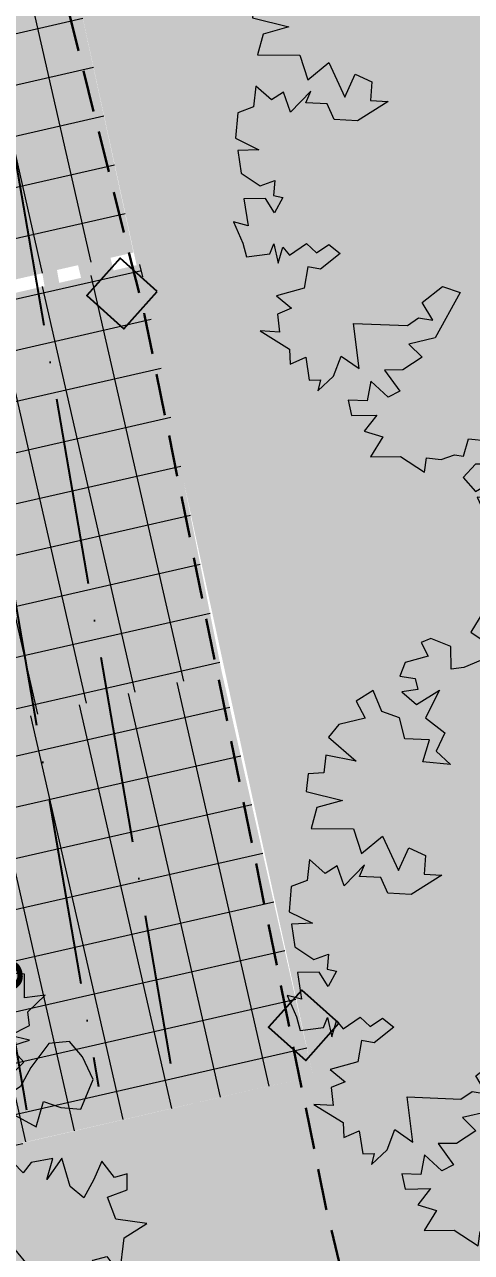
# Model space of a CAD drawing. Header units: metres. Extents: x -2858 to 512, y -1995 to 1252.
# Drawn here: x -408.64 to -405.96, y -76.17 to -68.79 of the extents above; entities that cross this region are included whole.
import ezdxf
from ezdxf import colors
from ezdxf.entities.mleader import LeaderData, LeaderLine
from ezdxf.enums import TextEntityAlignment as Align
from ezdxf.lldxf.tags import DXFTag
from ezdxf.math import Vec2, Vec3

# ---------------------------------------------------------------- set-up
doc = ezdxf.new("R2010")
doc.units = ezdxf.units.M
doc.linetypes.add('CACHE', pattern=[0.375, 0.25, -0.125])
doc.linetypes.add('Grille', pattern=[0.8, 0.4, -0.4])
for name, color, linetype in [('--ui- Rsx Humides- EP projeté', 150, 'EP proj'), ('1002 RES HTA TXT', 1, 'Continuous'), ('Calque commun', 7, 'Continuous')]:
    doc.layers.add(name, color=color, linetype=linetype)
doc.layers.add('03-HCH-15x40-10cm', color=7, linetype='Continuous', lineweight=0, true_color=0xb196e4)
doc.layers.add('11-TEL-PVC28X2', color=6, linetype='CACHE', lineweight=30)
doc.styles.add('Arial18', font='arial.ttf', dxfattribs={"height": 0.3092516362667084})
doc.styles.get("Standard").update_dxf_attribs({"font": 'arial.ttf'})
tags = doc.linetypes.add('DOT2', pattern=[0.125, 0, -0.125]).pattern_tags.tags
tags[6:7] = [DXFTag(74, 4), DXFTag(75, 0), DXFTag(340, '0'), DXFTag(46, 1.0), DXFTag(50, 0.0), DXFTag(44, 0.0), DXFTag(45, 0.0)]
tags[4:5] = [DXFTag(74, 4), DXFTag(75, 0), DXFTag(340, '0'), DXFTag(46, 1.0), DXFTag(50, 0.0), DXFTag(44, 0.0), DXFTag(45, 0.0)]
tags = doc.linetypes.add('EP proj', pattern='A,0.3,-0.1,0.1,-0.1,0.3,-0.2,["EP",Standard,S=0.1,R=0,X=-0.1,Y=-0.05],-0.25', length=1.35).pattern_tags.tags
tags[14] = DXFTag(74, 10)

# ---------------------------------------------------------------- blocks, each defined once
blk = doc.blocks.new('arb5')
at = {"layer": 'Calque commun', "color": 0, "linetype": 'ByBlock', "lineweight": -2}
for p, q in [((0.5470583438873291, 1.169452786445618), (0.5453373193740845, 1.095712065696716)), ((0.576512336730957, 1.156547427177429), (0.5470583438873291, 1.169452786445618)), ((0.5869772434234619, 1.12774932384491), (0.576512336730957, 1.156547427177429)), ((0.7301479578018188, 1.148270010948181), (0.7011908292770386, 1.118101000785828)), ((0.7426331043243408, 1.125648856163025), (0.7301479578018188, 1.148270010948181)), ((0.7655994892120361, 1.146013498306274), (0.7426331043243408, 1.125648856163025)), ((0.7891490459442139, 1.134000182151794), (0.7655994892120361, 1.146013498306274)), ((0.3387209177017212, 1.131723046302795), (0.3079385757446289, 1.084678411483765)), ((0.3543820381164551, 1.118928909301758), (0.3387209177017212, 1.131723046302795)), ((0.443193793296814, 1.135947108268738), (0.4036900997161865, 1.12444269657135)), ((0.4036900997161865, 1.12444269657135), (0.4290419816970825, 1.091583371162415)), ((0.4638398885726929, 1.112978577613831), (0.443193793296814, 1.135947108268738)), ((0.4746885299682617, 1.131751894950867), (0.4638398885726929, 1.112978577613831)), ((0.5040380954742432, 1.105898022651672), (0.4746885299682617, 1.131751894950867)), ((0.5258876085281372, 1.127397775650024), (0.5040380954742432, 1.105898022651672)), ((0.5453373193740845, 1.095712065696716), (0.5258876085281372, 1.127397775650024)), ((0.62447190284729, 1.13448441028595), (0.5869772434234619, 1.12774932384491)), ((0.6282446384429932, 1.113622546195984), (0.62447190284729, 1.13448441028595)), ((0.7841660976409912, 1.109549283981323), (0.7891490459442139, 1.134000182151794)), ((0.2983092069625854, 1.112343668937683), (0.2724461555480957, 1.081868171691895)), ((0.3079385757446289, 1.084678411483765), (0.2983092069625854, 1.112343668937683)), ((0.3581796884536743, 1.101163387298584), (0.3543820381164551, 1.118928909301758)), ((0.3929299116134644, 1.116647362709045), (0.3581796884536743, 1.101163387298584)), ((0.3907595872879028, 1.091892242431641), (0.3929299116134644, 1.116647362709045)), ((0.5875853300094604, 1.063560962677002), (0.6282446384429932, 1.113622546195984)), ((0.7011908292770386, 1.118101000785828), (0.6883717775344849, 1.099343538284302)), ((0.8098769187927246, 1.121165156364441), (0.7841660976409912, 1.109549283981323)), ((0.8045535087585449, 1.08939790725708), (0.822480320930481, 1.113181233406067)), ((0.822480320930481, 1.113181233406067), (0.8098769187927246, 1.121165156364441)), ((0.411044716835022, 1.059073925018311), (0.3907595872879028, 1.091892242431641)), ((0.4290419816970825, 1.091583371162415), (0.4162546396255493, 1.076766729354858)), ((0.6883717775344849, 1.099343538284302), (0.6762539148330688, 1.062845587730408)), ((0.8114794492721558, 1.07554817199707), (0.8045535087585449, 1.08939790725708)), ((0.2724461555480957, 1.081868171691895), (0.2593319416046143, 1.061424136161804)), ((0.4347624778747559, 1.067890763282776), (0.411044716835022, 1.059073925018311)), ((0.4162546396255493, 1.076766729354858), (0.4347624778747559, 1.067890763282776)), ((0.8099014759063721, 1.019541263580322), (0.8114794492721558, 1.07554817199707)), ((0.8832360506057739, 1.07215416431427), (0.8574298620223999, 1.048715829849243)), ((0.8899394273757935, 1.030718684196472), (0.8832360506057739, 1.07215416431427)), ((0.2593319416046143, 1.061424136161804), (0.3104513883590698, 1.047217845916748)), ((0.3104513883590698, 1.047217845916748), (0.2975528240203857, 1.018608212471008)), ((0.6111667156219482, 1.055488586425781), (0.5875853300094604, 1.063560962677002)), ((0.6385935544967651, 1.035561800003052), (0.6111667156219482, 1.055488586425781)), ((0.6762539148330688, 1.062845587730408), (0.6746283769607544, 1.000927329063416)), ((0.831789493560791, 1.045826196670532), (0.8099014759063721, 1.019541263580322)), ((0.8454234600067139, 1.026010751724243), (0.831789493560791, 1.045826196670532)), ((0.8574298620223999, 1.048715829849243), (0.8454234600067139, 1.026010751724243)), ((0.9334065914154053, 1.045006275177002), (0.8899394273757935, 1.030718684196472)), ((0.943880558013916, 1.01733410358429), (0.9334065914154053, 1.045006275177002)), ((0.2503900527954102, 1.034753203392029), (0.2036742568016052, 1.001630902290344)), ((0.2442085742950439, 1.001303791999817), (0.2503900527954102, 1.034753203392029)), ((0.6187076568603516, 1.013201832771301), (0.6385935544967651, 1.035561800003052)), ((0.9677163362503052, 1.040788292884827), (0.943880558013916, 1.01733410358429)), ((0.9674551486968994, 1.008417248725891), (0.9677163362503052, 1.040788292884827)), ((0.1632286310195923, 1.012935996055603), (0.190768837928772, 0.9721769094467163)), ((0.2036742568016052, 1.001630902290344), (0.1632286310195923, 1.012935996055603)), ((0.2975528240203857, 1.018608212471008), (0.3388360738754272, 1.006451845169067)), ((0.3388360738754272, 1.006451845169067), (0.3512418270111084, 0.9739786386489868)), ((0.6370314359664917, 0.9815253019332886), (0.6187076568603516, 1.013201832771301)), ((0.9961986541748047, 1.012126326560974), (0.9674551486968994, 1.008417248725891)), ((0.9979851245880127, 0.9893100261688232), (0.9961986541748047, 1.012126326560974)), ((0.2626912593841553, 0.9893313646316528), (0.2442085742950439, 1.001303791999817)), ((0.3052686452865601, 0.9979960918426514), (0.2626912593841553, 0.9893313646316528)), ((0.3176971673965454, 0.9683376550674438), (0.3052686452865601, 0.9979960918426514)), ((0.6746283769607544, 1.000927329063416), (0.6872973442077637, 0.9661998748779297)), ((0.9751300811767578, 0.9827382564544678), (0.9979851245880127, 0.9893100261688232)), ((0.190768837928772, 0.9721769094467163), (0.1744537353515625, 0.9388092756271362)), ((0.3165823221206665, 0.934847354888916), (0.3176971673965454, 0.9683376550674438)), ((0.3512418270111084, 0.9739786386489868), (0.3682174682617188, 0.9845387935638428)), ((0.3682174682617188, 0.9845387935638428), (0.3567942380905151, 0.9294557571411133)), ((0.6025627851486206, 0.9660390615463257), (0.6370314359664917, 0.9815253019332886)), ((0.9196882247924805, 0.9496864080429077), (0.9347660541534424, 0.9692701101303101)), ((0.9347660541534424, 0.9692701101303101), (0.9611214399337769, 0.9561082124710083)), ((0.9611214399337769, 0.9561082124710083), (0.9751300811767578, 0.9827382564544678)), ((0.1450179219245911, 0.9539666175842285), (0.1263034343719482, 0.9372272491455078)), ((0.1744537353515625, 0.9388092756271362), (0.1450179219245911, 0.9539666175842285)), ((0.6288795471191406, 0.9480918645858765), (0.6025627851486206, 0.9660390615463257)), ((0.6285206079483032, 0.9036167860031128), (0.6288795471191406, 0.9480918645858765)), ((0.6635661125183105, 0.9556940793991089), (0.6612845659255981, 0.9171462059020996)), ((0.6872973442077637, 0.9661998748779297), (0.6635661125183105, 0.9556940793991089)), ((0.9502907991409302, 0.9395867586135864), (0.9196882247924805, 0.9496864080429077)), ((0.1263034343719482, 0.9372272491455078), (0.143950879573822, 0.9263876676559448)), ((0.3410786390304565, 0.9354943037033081), (0.3165823221206665, 0.934847354888916)), ((0.3318437337875366, 0.8725113868713379), (0.3410786390304565, 0.9354943037033081)), ((0.3567942380905151, 0.9294557571411133), (0.3821325302124023, 0.8949075937271118)), ((0.8779597282409668, 0.9066711664199829), (0.920646071434021, 0.9288471937179565)), ((0.920646071434021, 0.9288471937179565), (0.9502907991409302, 0.9395867586135864)), ((1.035089135169983, 0.9476292133331299), (0.9979710578918457, 0.8829007148742676)), ((1.035583734512329, 0.904273271560669), (1.035089135169983, 0.9476292133331299)), ((0.143950879573822, 0.9263876676559448), (0.1386206150054932, 0.8937759399414062)), ((0.1682654023170471, 0.9045155048370361), (0.2001371383666992, 0.9121404886245728)), ((0.2001371383666992, 0.9121404886245728), (0.201884925365448, 0.8845387697219849)), ((0.6612845659255981, 0.9171462059020996), (0.6285206079483032, 0.9036167860031128)), ((1.048611760139465, 0.9140208959579468), (1.035583734512329, 0.904273271560669)), ((1.066170573234558, 0.8922032117843628), (1.048611760139465, 0.9140208959579468)), ((0.1386206150054932, 0.8937759399414062), (0.1682654023170471, 0.9045155048370361)), ((0.3821325302124023, 0.8949075937271118), (0.3951445817947388, 0.9026848077774048)), ((0.3951445817947388, 0.9026848077774048), (0.4066967964172363, 0.8690923452377319)), ((0.8688678741455078, 0.861422061920166), (0.8779597282409668, 0.9066711664199829)), ((0.9586262702941895, 0.8911004066467285), (0.9340187311172485, 0.8766607046127319)), ((0.977336049079895, 0.8723700046539307), (0.9586262702941895, 0.8911004066467285)), ((0.9815154075622559, 0.9018944501876831), (0.977336049079895, 0.8723700046539307)), ((0.9979710578918457, 0.8829007148742676), (0.9815154075622559, 0.9018944501876831)), ((1.083929300308228, 0.8951565027236938), (1.066170573234558, 0.8922032117843628)), ((1.080419540405273, 0.843950629234314), (1.083929300308228, 0.8951565027236938)), ((0.201884925365448, 0.8845387697219849), (0.1776314377784729, 0.8441976308822632)), ((0.3614476919174194, 0.8781841993331909), (0.3318437337875366, 0.8725113868713379)), ((0.4026196002960205, 0.8522348403930664), (0.3614476919174194, 0.8781841993331909)), ((0.9112818241119385, 0.8847262859344482), (0.8885402679443359, 0.8573222160339355)), ((0.918160080909729, 0.8649653196334839), (0.9112818241119385, 0.8847262859344482)), ((0.9340187311172485, 0.8766607046127319), (0.918160080909729, 0.8649653196334839)), ((0.4066967964172363, 0.8690923452377319), (0.4026196002960205, 0.8522348403930664)), ((0.8885402679443359, 0.8573222160339355), (0.8688678741455078, 0.861422061920166)), ((0.1776314377784729, 0.8441976308822632), (0.2182133793830872, 0.8497817516326904)), ((0.2182133793830872, 0.8497817516326904), (0.187685489654541, 0.834263801574707)), ((0.187685489654541, 0.834263801574707), (0.2151054739952087, 0.8134925365447998)), ((1.113868832588196, 0.8377691507339478), (1.080419540405273, 0.843950629234314)), ((1.101814746856689, 0.8091527223587036), (1.113868832588196, 0.8377691507339478)), ((0.1005399227142334, 0.8144170045852661), (0.05310690402984619, 0.7970647811889648)), ((0.1200442314147949, 0.7894871234893799), (0.1005399227142334, 0.8144170045852661)), ((0.2151054739952087, 0.8134925365447998), (0.2356699705123901, 0.8152971267700195)), ((0.2356699705123901, 0.8152971267700195), (0.2333407402038574, 0.7708380222320557)), ((1.060460925102234, 0.8125829696655273), (1.091229438781738, 0.823032021522522)), ((1.096965789794922, 0.8013097047805786), (1.060460925102234, 0.8125829696655273)), ((1.091229438781738, 0.823032021522522), (1.101814746856689, 0.8091527223587036)), ((0.05310690402984619, 0.7970647811889648), (0.03817427158355713, 0.7605894804000854)), ((1.004149675369263, 0.7764415740966797), (1.042600035667419, 0.7969628572463989)), ((1.042600035667419, 0.7969628572463989), (1.065200686454773, 0.772007942199707)), ((1.093630909919739, 0.7717784643173218), (1.096965789794922, 0.8013097047805786)), ((0.1316531896591187, 0.7629318237304688), (0.1200442314147949, 0.7894871234893799)), ((0.168396532535553, 0.781214714050293), (0.1316531896591187, 0.7629318237304688)), ((0.182581901550293, 0.7250806093215942), (0.168396532535553, 0.781214714050293)), ((1.024580121040344, 0.7616384029388428), (1.004149675369263, 0.7764415740966797)), ((0.03817427158355713, 0.7605894804000854), (0.03397905826568604, 0.7290947437286377)), ((0.2333407402038574, 0.7708380222320557), (0.2805442810058594, 0.7597599029541016)), ((0.2805442810058594, 0.7597599029541016), (0.3138506412506104, 0.735844612121582)), ((1.043239951133728, 0.7367153167724609), (1.024580121040344, 0.7616384029388428)), ((1.065200686454773, 0.772007942199707), (1.093630909919739, 0.7717784643173218)), ((0.1928585171699524, 0.7427325248718262), (0.182581901550293, 0.7250806093215942)), ((0.2382166385650635, 0.7471520900726318), (0.1928585171699524, 0.7427325248718262)), ((0.3138506412506104, 0.735844612121582), (0.2382166385650635, 0.7471520900726318)), ((1.068959832191467, 0.7494571208953857), (1.043239951133728, 0.7367153167724609)), ((1.076746106147766, 0.7375710010528564), (1.068959832191467, 0.7494571208953857)), ((1.096370697021484, 0.7275599241256714), (1.076746106147766, 0.7375710010528564)), ((0.03397905826568604, 0.7290947437286377), (0.05829358100891113, 0.707222580909729)), ((0.1056244373321533, 0.7119077444076538), (0.1383474469184875, 0.7203704118728638)), ((0.1383474469184875, 0.7203704118728638), (0.1804910898208618, 0.7101776599884033)), ((1.110011458396912, 0.7085889577865601), (1.096370697021484, 0.7275599241256714)), ((1.1286940574646, 0.721387505531311), (1.110011458396912, 0.7085889577865601)), ((1.136216878890991, 0.6768487691879272), (1.1286940574646, 0.721387505531311)), ((0.05829358100891113, 0.707222580909729), (0.1056244373321533, 0.7119077444076538)), ((0.1066390872001648, 0.6981056928634644), (0.1032792329788208, 0.6654781103134155)), ((0.1370306611061096, 0.6967345476150513), (0.1066390872001648, 0.6981056928634644)), ((0.1781958937644958, 0.669940710067749), (0.1370306611061096, 0.6967345476150513)), ((0.2082879543304443, 0.7012265920639038), (0.1781958937644958, 0.669940710067749)), ((0.1804910898208618, 0.7101776599884033), (0.2082879543304443, 0.7012265920639038)), ((0.07497614622116089, 0.6814708709716797), (0.09051692485809326, 0.6537579298019409)), ((0.1032792329788208, 0.6654781103134155), (0.07497614622116089, 0.6814708709716797)), ((0.05795973539352417, 0.6658438444137573), (0.04403281211853027, 0.6493473052978516)), ((0.09051692485809326, 0.6537579298019409), (0.05795973539352417, 0.6658438444137573)), ((1.16859233379364, 0.6422438621520996), (1.136216878890991, 0.6768487691879272)), ((0.005766391754150391, 0.651626706123352), (0.03121370077133179, 0.6305898427963257)), ((0.04403281211853027, 0.6493473052978516), (0.005766391754150391, 0.651626706123352)), ((0.585084080696106, 0.6489226818084717), (0.5839921236038208, 0.618247389793396)), ((0.6098618507385254, 0.6495672464370728), (0.6055326461791992, 0.6014646291732788)), ((1.13194215297699, 0.6355018615722656), (1.16859233379364, 0.6422438621520996)), ((0.03121370077133179, 0.6305898427963257), (0.003421187400817871, 0.6051970720291138)), ((1.145512461662292, 0.6078047752380371), (1.13194215297699, 0.6355018615722656)), ((0.003421187400817871, 0.6051970720291138), (0.01902550458908081, 0.5853657722473145)), ((0.5839921236038208, 0.618247389793396), (0.5601881742477417, 0.5987340211868286)), ((0.6055326461791992, 0.6014646291732788), (0.613214373588562, 0.5766301155090332)), ((1.052562355995178, 0.5663288831710815), (1.060768842697144, 0.606518030166626)), ((1.060768842697144, 0.606518030166626), (1.080418467521667, 0.5996034145355225)), ((1.113118648529053, 0.6052511930465698), (1.145512461662292, 0.6078047752380371)), ((1.140472769737244, 0.5763168334960938), (1.113118648529053, 0.6052511930465698)), ((0.01902550458908081, 0.5853657722473145), (0, 0.5649693012237549)), ((0.5601881742477417, 0.5987340211868286), (0.5235879421234131, 0.5981848239898682)), ((0.5343501567840576, 0.571354866027832), (0.5707415342330933, 0.5809139013290405)), ((0.5707415342330933, 0.5809139013290405), (0.5902162790298462, 0.552324652671814)), ((0.8822940587997437, 0.5716439485549927), (0.9612696170806885, 0.5907120704650879)), ((0.9612696170806885, 0.5907120704650879), (0.9965462684631348, 0.5667809247970581)), ((0.9965462684631348, 0.5667809247970581), (0.9976291656494141, 0.5963302850723267)), ((0.9976291656494141, 0.5963302850723267), (1.033023953437805, 0.5870364904403687)), ((1.033023953437805, 0.5870364904403687), (1.052562355995178, 0.5663288831710815)), ((1.080418467521667, 0.5996034145355225), (1.080116271972656, 0.5621654987335205)), ((0, 0.5649693012237549), (0.002896487712860107, 0.5401734113693237)), ((0.613214373588562, 0.5766301155090332), (0.6336517333984375, 0.562671422958374)), ((0.8939007520675659, 0.5448071956634521), (0.8822940587997437, 0.5716439485549927)), ((0.9433609247207642, 0.5691806077957153), (0.9340989589691162, 0.537726640701294)), ((0.9558757543563843, 0.5502187013626099), (0.9433609247207642, 0.5691806077957153)), ((1.080116271972656, 0.5621654987335205), (1.106991648674011, 0.5785574913024902)), ((1.106991648674011, 0.5785574913024902), (1.126514077186584, 0.5558794736862183)), ((1.126514077186584, 0.5558794736862183), (1.140472769737244, 0.5763168334960938)), ((0.002896487712860107, 0.5401734113693237), (0.03647303581237793, 0.5497552156448364)), ((0.03647303581237793, 0.5497552156448364), (0.03816407918930054, 0.515116274356842)), ((0.1524890065193176, 0.5192609429359436), (0.1645113825798035, 0.5439364910125732)), ((0.1645113825798035, 0.5439364910125732), (0.1852688193321228, 0.5347607731819153)), ((0.2205840945243835, 0.5156148672103882), (0.2484424114227295, 0.5491708517074585)), ((0.2484424114227295, 0.5491708517074585), (0.2718148231506348, 0.5152015089988708)), ((0.5902162790298462, 0.552324652671814), (0.6137658357620239, 0.5403114557266235)), ((0.9340989589691162, 0.537726640701294), (0.8939007520675659, 0.5448071956634521)), ((0.9766671657562256, 0.5452653169631958), (0.9558757543563843, 0.5502187013626099)), ((1.031320929527283, 0.4806409478187561), (0.9766671657562256, 0.5452653169631958)), ((0.03816407918930054, 0.515116274356842), (0.06201803684234619, 0.5408223867416382)), ((0.06201803684234619, 0.5408223867416382), (0.07561105489730835, 0.5159401297569275)), ((0.07561105489730835, 0.5159401297569275), (0.1033172607421875, 0.5306364297866821)), ((0.1033172607421875, 0.5306364297866821), (0.1208987832069397, 0.5116336345672607)), ((0.1852688193321228, 0.5347607731819153), (0.2108614444732666, 0.5317391753196716)), ((0.2108614444732666, 0.5317391753196716), (0.2205840945243835, 0.5156148672103882)), ((0.6137658357620239, 0.5403114557266235), (0.6412403583526611, 0.5262959003448486)), ((1.077930092811584, 0.5354400873184204), (1.031320929527283, 0.4806409478187561)), ((1.082717537879944, 0.5007761716842651), (1.077930092811584, 0.5354400873184204)), ((0.1208987832069397, 0.5116336345672607), (0.1524890065193176, 0.5192609429359436)), ((0.2718148231506348, 0.5152015089988708), (0.2192991375923157, 0.4959198236465454)), ((1.114348649978638, 0.5134702324867249), (1.082717537879944, 0.5007761716842651)), ((1.14782977104187, 0.5112295150756836), (1.114348649978638, 0.5134702324867249)), ((1.131993770599365, 0.5023491382598877), (1.14782977104187, 0.5112295150756836)), ((0.1049196720123291, 0.4850195050239563), (0.08498615026473999, 0.4567482471466064)), ((0.1302579641342163, 0.4504712820053101), (0.1049196720123291, 0.4850195050239563)), ((0.1542595624923706, 0.4944741129875183), (0.1206670999526978, 0.4829218983650208)), ((0.1599482297897339, 0.4668405652046204), (0.1542595624923706, 0.4944741129875183)), ((0.2192991375923157, 0.4959198236465454), (0.1896883845329285, 0.4894025921821594)), ((0.1896883845329285, 0.4894025921821594), (0.1993405818939209, 0.4645521640777588)), ((1.121807813644409, 0.4610499143600464), (1.144558548927307, 0.489579975605011)), ((1.144558548927307, 0.489579975605011), (1.131993770599365, 0.5023491382598877)), ((0.03467023372650146, 0.4658809304237366), (0.03246134519577026, 0.4363405704498291)), ((0.06744319200515747, 0.4805362820625305), (0.03467023372650146, 0.4658809304237366)), ((0.08498615026473999, 0.4567482471466064), (0.06744319200515747, 0.4805362820625305)), ((0.1206670999526978, 0.4829218983650208), (0.1302579641342163, 0.4504712820053101)), ((0.1993405818939209, 0.4645521640777588), (0.1599482297897339, 0.4668405652046204)), ((1.14621102809906, 0.4501557350158691), (1.121807813644409, 0.4610499143600464)), ((1.129466891288757, 0.4334005117416382), (1.14621102809906, 0.4501557350158691)), ((0.03246134519577026, 0.4363405704498291), (0.06197893619537354, 0.4313167929649353)), ((0.06197893619537354, 0.4313167929649353), (0.08058422803878784, 0.3996379971504211)), ((1.139734148979187, 0.3801130056381226), (1.129466891288757, 0.4334005117416382)), ((0.08058422803878784, 0.3996379971504211), (0.04116004705429077, 0.397985577583313)), ((0.04116004705429077, 0.397985577583313), (0.05750435590744019, 0.3651989698410034)), ((0.9644399881362915, 0.3905356526374817), (1.003800511360168, 0.3843064308166504)), ((0.9662264585494995, 0.3677192330360413), (0.9644399881362915, 0.3905356526374817)), ((1.079872727394104, 0.3924192786216736), (1.101467728614807, 0.3823923468589783)), ((1.081597805023193, 0.3620027303695679), (1.079872727394104, 0.3924192786216736)), ((1.101467728614807, 0.3823923468589783), (1.12022078037262, 0.4039169549942017)), ((1.12022078037262, 0.4039169549942017), (1.139734148979187, 0.3801130056381226)), ((0.05750435590744019, 0.3651989698410034), (0.08823424577713013, 0.3708626627922058)), ((0.08823424577713013, 0.3708626627922058), (0.08209359645843506, 0.3424800634384155)), ((0.9889882802963257, 0.3627499938011169), (0.9662264585494995, 0.3677192330360413)), ((1.003800511360168, 0.3843064308166504), (1.014642357826233, 0.3673285841941833)), ((1.014642357826233, 0.3673285841941833), (1.043224811553955, 0.3859588503837585)), ((1.043224811553955, 0.3859588503837585), (1.081597805023193, 0.3620027303695679)), ((0.08209359645843506, 0.3424800634384155), (0.1136906147003174, 0.3509518504142761)), ((0.1136906147003174, 0.3509518504142761), (0.1360279321670532, 0.3282510638237)), ((0.9888134002685547, 0.3410754203796387), (0.9889882802963257, 0.3627499938011169)), ((1.020283222198486, 0.3337838053703308), (0.9888134002685547, 0.3410754203796387)), ((1.018178820610046, 0.3171919584274292), (1.020283222198486, 0.3337838053703308)), ((0.1360279321670532, 0.3282510638237), (0.1121354103088379, 0.2977597117424011)), ((1.041919231414795, 0.3288236260414124), (1.018178820610046, 0.3171919584274292)), ((1.02397882938385, 0.3033513426780701), (1.041919231414795, 0.3288236260414124)), ((0.1121354103088379, 0.2977597117424011), (0.1248453259468079, 0.2680990099906921)), ((1.039789795875549, 0.309135377407074), (1.02397882938385, 0.3033513426780701)), ((1.068029284477234, 0.2852610349655151), (1.039789795875549, 0.309135377407074)), ((0.1248453259468079, 0.2680990099906921), (0.1435438990592957, 0.282867968082428)), ((0.1435438990592957, 0.282867968082428), (0.1702920794487, 0.2834966778755188)), ((0.1702920794487, 0.2834966778755188), (0.193962037563324, 0.2864022254943848)), ((0.193962037563324, 0.2864022254943848), (0.1849338412284851, 0.2490347623825073)), ((0.2845760583877563, 0.282574474811554), (0.3376432657241821, 0.265537440776825)), ((0.3150447607040405, 0.255867063999176), (0.2845760583877563, 0.282574474811554)), ((0.7369747161865234, 0.2848357558250427), (0.7920281887054443, 0.2697531580924988)), ((0.7545335292816162, 0.2630180716514587), (0.7369747161865234, 0.2848357558250427)), ((0.9606075286865234, 0.2644518613815308), (0.9871219396591187, 0.2709940075874329)), ((0.9871219396591187, 0.2709940075874329), (0.9801595211029053, 0.2454331517219543)), ((1.056054592132568, 0.2664967179298401), (1.068029284477234, 0.2852610349655151)), ((0.291846752166748, 0.2067906856536865), (0.2953246831893921, 0.2540556192398071)), ((0.2953246831893921, 0.2540556192398071), (0.3150447607040405, 0.255867063999176)), ((0.3376432657241821, 0.265537440776825), (0.3524190187454224, 0.2476833462715149)), ((0.7315831184387207, 0.2446238398551941), (0.7545335292816162, 0.2630180716514587)), ((0.7920281887054443, 0.2697531580924988), (0.8154414892196655, 0.2408506274223328)), ((0.9683847427368164, 0.2514398097991943), (0.9606075286865234, 0.2644518613815308)), ((1.003606915473938, 0.2207529544830322), (1.030336976051331, 0.2540364861488342)), ((1.030336976051331, 0.2540364861488342), (1.041146993637085, 0.2331178188323975)), ((1.041146993637085, 0.2331178188323975), (1.056054592132568, 0.2664967179298401)), ((0.1849338412284851, 0.2490347623825073), (0.1659060716629028, 0.2283568382263184)), ((0.3524190187454224, 0.2476833462715149), (0.3800275325775146, 0.2502756118774414)), ((0.3800275325775146, 0.2502756118774414), (0.3877274990081787, 0.2276930212974548)), ((0.740368127822876, 0.21696537733078), (0.7315831184387207, 0.2446238398551941)), ((0.8154414892196655, 0.2408506274223328), (0.8045473098754883, 0.2164475321769714)), ((0.9494069814682007, 0.2369546294212341), (0.9683847427368164, 0.2514398097991943)), ((0.970992922782898, 0.2258017063140869), (0.9494069814682007, 0.2369546294212341)), ((0.9801595211029053, 0.2454331517219543), (1.003606915473938, 0.2207529544830322)), ((0.1659060716629028, 0.2283568382263184), (0.1343725919723511, 0.227766752243042)), ((0.1343725919723511, 0.227766752243042), (0.1791992783546448, 0.1663182377815247)), ((0.3877274990081787, 0.2276930212974548), (0.3659484386444092, 0.2149194478988647)), ((0.3659484386444092, 0.2149194478988647), (0.3854936361312866, 0.1950563192367554)), ((0.777908205986023, 0.2293302416801453), (0.740368127822876, 0.21696537733078)), ((0.7546625137329102, 0.1743426322937012), (0.777908205986023, 0.2293302416801453)), ((0.8045473098754883, 0.2164475321769714), (0.8260152339935303, 0.1906572580337524)), ((0.9766179323196411, 0.1902865171432495), (0.970992922782898, 0.2258017063140869)), ((0.2060042023658752, 0.1739841103553772), (0.2365707159042358, 0.1942874193191528)), ((0.2365707159042358, 0.1942874193191528), (0.2634323835372925, 0.2089905142784119)), ((0.2634323835372925, 0.2089905142784119), (0.291846752166748, 0.2067906856536865)), ((0.3854936361312866, 0.1950563192367554), (0.3655668497085571, 0.1676294803619385)), ((0.5987613201141357, 0.1460424065589905), (0.5990087985992432, 0.1767246127128601)), ((0.5990087985992432, 0.1767246127128601), (0.625470757484436, 0.1418858170509338)), ((0.7971194982528687, 0.1680883765220642), (0.7546625137329102, 0.1743426322937012)), ((0.8260152339935303, 0.1906572580337524), (0.8070987462997437, 0.1837722063064575)), ((0.8070987462997437, 0.1837722063064575), (0.8535374402999878, 0.1825529932975769)), ((0.8535374402999878, 0.1825529932975769), (0.8375356197357178, 0.1531239748001099)), ((0.9304153919219971, 0.1858737468719482), (0.9538695812225342, 0.1620379686355591)), ((0.9419198036193848, 0.1463700532913208), (0.9304153919219971, 0.1858737468719482)), ((0.9538695812225342, 0.1620379686355591), (0.9766179323196411, 0.1902865171432495)), ((0.1791992783546448, 0.1663182377815247), (0.2060042023658752, 0.1739841103553772)), ((0.3655668497085571, 0.1676294803619385), (0.3731555938720703, 0.1312539577484131)), ((0.7771291732788086, 0.1327799558639526), (0.7971194982528687, 0.1680883765220642)), ((0.5682810544967651, 0.1364356875419617), (0.5987613201141357, 0.1460424065589905)), ((0.5719130039215088, 0.0981215238571167), (0.5682810544967651, 0.1364356875419617)), ((0.625470757484436, 0.1418858170509338), (0.5926910638809204, 0.1263859868049622)), ((0.8375356197357178, 0.1531239748001099), (0.859162449836731, 0.1470378041267395)), ((0.859162449836731, 0.1470378041267395), (0.8597434759140015, 0.1143784523010254)), ((0.9101933240890503, 0.1218535304069519), (0.9419198036193848, 0.1463700532913208)), ((0.3731555938720703, 0.1312539577484131), (0.3404711484909058, 0.1275766491889954)), ((0.3404711484909058, 0.1275766491889954), (0.3441166877746582, 0.09095144271850586)), ((0.5926910638809204, 0.1263859868049622), (0.6180679798126221, 0.09662306308746338)), ((0.8220511674880981, 0.08315390348434448), (0.7771291732788086, 0.1327799558639526)), ((0.8597434759140015, 0.1143784523010254), (0.8866437673568726, 0.1338667869567871)), ((0.8866437673568726, 0.1338667869567871), (0.9101933240890503, 0.1218535304069519)), ((0.4200707674026489, 0.08442693948745728), (0.4466668367385864, 0.1011026501655579)), ((0.4466668367385864, 0.1011026501655579), (0.472186803817749, 0.08907347917556763)), ((0.5245118141174316, 0.08471018075942993), (0.5719130039215088, 0.0981215238571167)), ((0.3441166877746582, 0.09095144271850586), (0.3274226188659668, 0.08038890361785889)), ((0.3274226188659668, 0.08038890361785889), (0.3597301244735718, 0.0722460150718689)), ((0.4238139390945435, 0.05990570783615112), (0.4200707674026489, 0.08442693948745728)), ((0.472186803817749, 0.08907347917556763), (0.4878456592559814, 0.07599788904190063)), ((0.5658018589019775, 0.07339829206466675), (0.5245118141174316, 0.08471018075942993)), ((0.6180679798126221, 0.09662306308746338), (0.5992603302001953, 0.06834274530410767)), ((0.7559492588043213, 0.0895988941192627), (0.7915233373641968, 0.06763589382171631)), ((0.784247636795044, 0.03813642263412476), (0.7559492588043213, 0.0895988941192627)), ((0.7915233373641968, 0.06763589382171631), (0.8220511674880981, 0.08315390348434448)), ((0.3597301244735718, 0.0722460150718689), (0.3487541675567627, 0.03770935535430908)), ((0.3882828950881958, 0.05231022834777832), (0.4238139390945435, 0.05990570783615112)), ((0.4878456592559814, 0.07599788904190063), (0.462032675743103, 0.05171513557434082)), ((0.5368516445159912, 0.04407376050949097), (0.5468240976333618, 0.05891311168670654)), ((0.5468240976333618, 0.05891311168670654), (0.5664010047912598, 0.04299080371856689)), ((0.5664010047912598, 0.04299080371856689), (0.5658018589019775, 0.07339829206466675)), ((0.5992603302001953, 0.06834274530410767), (0.6108602285385132, 0.0406615138053894)), ((0.6957788467407227, 0.06362283229827881), (0.7210603952407837, 0.02203744649887085)), ((0.6972881555557251, 0.006464898586273193), (0.6957788467407227, 0.06362283229827881)), ((0.3487541675567627, 0.03770935535430908), (0.3882828950881958, 0.05231022834777832)), ((0.462032675743103, 0.05171513557434082), (0.4736007452011108, 0.02009308338165283)), ((0.5504856109619141, 0.0242583155632019), (0.5368516445159912, 0.04407376050949097)), ((0.6108602285385132, 0.0406615138053894), (0.5956778526306152, 0.008129328489303589)), ((0.4736007452011108, 0.02009308338165283), (0.4884628057479858, 0.01293551921844482)), ((0.4884628057479858, 0.01293551921844482), (0.4973729848861694, 0.03566563129425049)), ((0.4973729848861694, 0.03566563129425049), (0.528740644454956, 0.01570707559585571)), ((0.528740644454956, 0.01570707559585571), (0.5504856109619141, 0.0242583155632019)), ((0.6262965202331543, 8.940696716308594e-08), (0.6363801956176758, 0.02863234281539917)), ((0.6363801956176758, 0.02863234281539917), (0.6716568470001221, 0.004701197147369385)), ((0.7210603952407837, 0.02203744649887085), (0.74371337890625, 0.03846350312232971)), ((0.74371337890625, 0.03846350312232971), (0.7615945339202881, 0.02171036601066589)), ((0.7615945339202881, 0.02171036601066589), (0.784247636795044, 0.03813642263412476)), ((0.5956778526306152, 0.008129328489303589), (0.6262965202331543, 8.940696716308594e-08)), ((0.6716568470001221, 0.004701197147369385), (0.6972881555557251, 0.006464898586273193))]:
    blk.add_line(p, q, dxfattribs=at)
blk = doc.blocks.new('hatch55')
at = {"layer": 'Calque commun', "color": 64, "linetype": 'Continuous', "lineweight": 9}
for p, q in [((-27.83102798461914, 69.47738647460938), (-29.24286460876465, 67.48468780517578)), ((-27.58623123168945, 69.30397033691406), (-28.99806785583496, 67.31126403808594)), ((-27.34143447875977, 69.13054656982422), (-28.75327110290527, 67.1378402709961)), ((-27.09663772583008, 68.9571304321289), (-28.50847434997559, 66.96442413330078)), ((-26.85184288024902, 68.78370666503906), (-28.2636775970459, 66.79100036621094)), ((-26.60704612731934, 68.61028289794922), (-28.01888084411621, 66.61758422851562)), ((-26.36224937438965, 68.4368667602539), (-27.77408409118652, 66.44416046142578)), ((-26.11745262145996, 68.26344299316406), (-27.52928733825684, 66.27074432373047)), ((-25.87265586853027, 68.09002685546875), (-27.28449058532715, 66.09732055664062)), ((-25.62785911560059, 67.9166030883789), (-27.03969383239746, 65.92390441894531)), ((-25.3830623626709, 67.7431869506836), (-26.79489707946777, 65.75048065185547)), ((-25.13826560974121, 67.56976318359375), (-26.55010223388672, 65.57705688476562)), ((-24.89346885681152, 67.39634704589844), (-26.30530548095703, 65.40364074707031)), ((-24.64867210388184, 67.2229232788086), (-26.06050872802734, 65.23021697998047)), ((-24.40387535095215, 67.04949951171875), (-25.81571197509766, 65.05680084228516)), ((-24.15907859802246, 66.87608337402344), (-25.57091522216797, 64.88337707519531))]:
    blk.add_line(p, q, dxfattribs=at)
blk = doc.blocks.new('hatch56')
at = {"layer": 'Calque commun', "color": 64, "linetype": 'Continuous', "lineweight": 9}
for p, q in [((-28.18356132507324, 69.43519592285156), (-24.10376358032227, 66.54464721679688)), ((-28.35966682434082, 69.19229888916016), (-24.27986717224121, 66.30175018310547)), ((-28.53577041625977, 68.94940185546875), (-24.45597267150879, 66.05885314941406)), ((-28.71187591552734, 68.70651245117188), (-24.63207626342773, 65.81596374511719)), ((-28.88798141479492, 68.46361541748047), (-24.80818176269531, 65.57306671142578)), ((-29.06408500671387, 68.22071838378906), (-24.98428535461426, 65.33016967773438)), ((-29.24018859863281, 67.97782135009766), (-25.16039085388184, 65.08727264404297)), ((-29.41629409790039, 67.73493194580078), (-25.33649444580078, 64.8443832397461))]:
    blk.add_line(p, q, dxfattribs=at)
blk = doc.blocks.new('hatch57')
at = {"layer": 'Calque commun', "color": 64, "linetype": 'Continuous', "lineweight": 9}
for p, q in [((-26.32638740539551, 71.57096862792969), (-27.77151107788086, 69.5312728881836)), ((-26.08159065246582, 71.39754486083984), (-27.52671432495117, 69.35784912109375)), ((-25.83679389953613, 71.22412872314453), (-27.28191757202148, 69.18443298339844)), ((-25.59199714660645, 71.05070495605469), (-27.0371208190918, 69.0110092163086)), ((-25.34720039367676, 70.87728118896484), (-26.79232406616211, 68.83759307861328)), ((-25.10240364074707, 70.70386505126953), (-26.54752731323242, 68.66416931152344)), ((-24.85760688781738, 70.53044128417969), (-26.30273056030273, 68.49075317382812)), ((-24.6128101348877, 70.35702514648438), (-26.05793380737305, 68.31732940673828)), ((-24.36801338195801, 70.18360137939453), (-25.81313705444336, 68.14390563964844)), ((-24.12321853637695, 70.01018524169922), (-25.56834030151367, 67.97048950195312)), ((-23.87842178344727, 69.83676147460938), (-25.32354354858398, 67.79706573486328)), ((-27.97216987609863, 69.7669906616211), (-28.01630783081055, 69.7046890258789)), ((-23.63362503051758, 69.66334533691406), (-25.0787467956543, 67.62364959716797)), ((-23.38882827758789, 69.48992156982422), (-24.83395004272461, 67.45022583007812)), ((-23.1440315246582, 69.31649780273438), (-24.58915328979492, 67.27680969238281)), ((-22.89923477172852, 69.14308166503906), (-24.34435844421387, 67.10338592529297)), ((-22.65443801879883, 68.96965789794922), (-24.09956169128418, 66.92996978759766))]:
    blk.add_line(p, q, dxfattribs=at)
blk = doc.blocks.new('hatch58')
at = {"layer": 'Calque commun', "color": 64, "linetype": 'Continuous', "lineweight": 9}
for p, q in [((-26.5546760559082, 71.65779113769531), (-22.47487449645996, 68.76725006103516)), ((-26.73469161987305, 71.41766357421875), (-22.6548900604248, 68.52713012695312)), ((-26.91470718383789, 71.17754364013672), (-22.83490562438965, 68.28700256347656)), ((-27.09472274780273, 70.93741607666016), (-23.01492118835449, 68.04688262939453)), ((-27.27473831176758, 70.69729614257812), (-23.19493675231934, 67.80675506591797)), ((-27.45475387573242, 70.45716857910156), (-23.37495231628418, 67.56663513183594)), ((-27.63476943969727, 70.21704864501953), (-23.55496788024902, 67.32650756835938)), ((-27.81478500366211, 69.97692108154297), (-23.7349853515625, 67.08638763427734)), ((-27.99480056762695, 69.73680114746094), (-23.91500091552734, 66.84626007080078))]:
    blk.add_line(p, q, dxfattribs=at)
blk = doc.blocks.new('hatch59')
at = {"layer": 'Calque commun', "color": 64, "linetype": 'Continuous', "lineweight": 9}
for p, q in [((-24.85449409484863, 73.57677459716797), (-26.29258346557617, 71.5470199584961)), ((-24.60940361022949, 73.40377044677734), (-26.04778671264648, 71.37359619140625)), ((-24.36431312561035, 73.23076629638672), (-25.8029899597168, 71.20018005371094)), ((-24.11922264099121, 73.0577621459961), (-25.55819320678711, 71.0267562866211)), ((-23.87413215637207, 72.88475799560547), (-25.31339645385742, 70.85334014892578)), ((-23.62904167175293, 72.71174621582031), (-25.06860160827637, 70.67991638183594)), ((-23.38395118713379, 72.53874206542969), (-24.82380485534668, 70.50650024414062)), ((-23.13886070251465, 72.36573791503906), (-24.57900810241699, 70.33307647705078)), ((-22.89377021789551, 72.19273376464844), (-24.3342113494873, 70.15965270996094)), ((-22.64867973327637, 72.01972961425781), (-24.08941459655762, 69.98623657226562)), ((-22.40358924865723, 71.84672546386719), (-23.84461784362793, 69.81281280517578)), ((-22.15849876403809, 71.67371368408203), (-23.59982109069824, 69.63939666748047)), ((-21.91340827941895, 71.5007095336914), (-23.35502433776855, 69.46597290039062)), ((-21.6683177947998, 71.32770538330078), (-23.11022758483887, 69.29255676269531)), ((-21.42322731018066, 71.15470123291016), (-22.86543083190918, 69.11913299560547)), ((-21.17813682556152, 70.98169708251953), (-22.62063407897949, 68.94571685791016))]:
    blk.add_line(p, q, dxfattribs=at)
blk = doc.blocks.new('hatch60')
at = {"layer": 'Calque commun', "color": 64, "linetype": 'Continuous', "lineweight": 9}
for p, q in [((-25.17523574829102, 73.59346008300781), (-21.08793258666992, 70.69759368896484)), ((-25.34918594360352, 73.34903717041016), (-21.26285552978516, 70.45386505126953)), ((-25.52313613891602, 73.1046142578125), (-21.43777847290039, 70.21012878417969)), ((-25.69708633422852, 72.86019897460938), (-21.61269950866699, 69.96640014648438)), ((-25.87103652954102, 72.61577606201172), (-21.78762245178223, 69.72266387939453)), ((-26.04498672485352, 72.37135314941406), (-21.96254348754883, 69.47893524169922)), ((-26.21893692016602, 72.1269302368164), (-22.13746643066406, 69.23519897460938)), ((-26.39288711547852, 71.88250732421875), (-22.31238746643066, 68.99147033691406))]:
    blk.add_line(p, q, dxfattribs=at)
blk = doc.blocks.new('new271')
at = {"layer": 'Calque commun', "color": 1, "linetype": 'Continuous', "lineweight": 9}
blk.add_arc((0, 0), 0.5, 0, 359.9994089612657, dxfattribs=at)
blk = doc.blocks.new('new272')
at = {"layer": 'Calque commun', "color": 1, "linetype": 'Continuous', "lineweight": 9}
blk.add_arc((0, 0), 0.5, 0, 359.9994089612657, dxfattribs=at)
blk = doc.blocks.new('DimLine6574')
at = {"layer": 'Calque commun', "color": 1, "linetype": 'Continuous', "lineweight": 9}
for p, q in [((-24.90977096557617, 70.56739807128906), (-24.79252243041992, 70.72942352294922)), ((-24.78816413879395, 70.47958374023438), (-25.07191276550293, 70.68448638916016)), ((-26.37529563903809, 68.54215240478516), (-24.90977096557617, 70.56739807128906)), ((-26.22529602050781, 68.54215240478516), (-26.57529640197754, 68.54215240478516)), ((-26.37529563903809, 68.54215240478516), (-26.49254417419434, 68.380126953125))]:
    blk.add_line(p, q, dxfattribs=at)
at = {"layer": 'Calque commun', "color": 1, "linetype": 'Continuous', "lineweight": 9, "xscale": 0.1000000030399208, "yscale": 0.1000000030399208, "zscale": 0.1000000030399208, "rotation": 54.10944204370832}
for name, p in [('new272', (-24.90977096557617, 70.56739807128906)), ('new271', (-26.37529563903809, 68.54215240478516))]:
    blk.add_blockref(name, p, dxfattribs=at)
at = {"layer": 'Calque commun', "color": 1, "linetype": 'Continuous', "lineweight": 9, "style": 'Arial18'}
blk.add_text('250', height=0.3092516321601594, rotation=54.10944550208185, dxfattribs=at).set_placement((-25.65063285827637, 69.56063842773438), align=Align.BOTTOM_CENTER)
blk = doc.blocks.new('new273')
at = {"layer": 'Calque commun', "color": 1, "linetype": 'Continuous', "lineweight": 9}
blk.add_arc((0, 0), 0.5, 0, 359.9994089612657, dxfattribs=at)
blk = doc.blocks.new('new274')
at = {"layer": 'Calque commun', "color": 1, "linetype": 'Continuous', "lineweight": 9}
blk.add_arc((0, 0), 0.5, 0, 359.9994089612657, dxfattribs=at)
blk = doc.blocks.new('DimLine6582')
at = {"layer": 'Calque commun', "color": 1, "linetype": 'Continuous', "lineweight": 9}
for p, q in [((-23.32683181762695, 72.49903106689453), (-23.61038589477539, 72.70420837402344)), ((-23.44835472106934, 72.58696746826172), (-23.33110618591309, 72.74899291992188)), ((-24.90977096557617, 70.56739807128906), (-23.44835472106934, 72.58696746826172)), ((-24.78816413879395, 70.47958374023438), (-25.07191276550293, 70.68448638916016)), ((-24.90977096557617, 70.56739807128906), (-25.02701950073242, 70.4053726196289))]:
    blk.add_line(p, q, dxfattribs=at)
at = {"layer": 'Calque commun', "color": 1, "linetype": 'Continuous', "lineweight": 9, "xscale": 0.1000000036766495, "yscale": 0.1000000036766495, "zscale": 0.1000000036766495, "rotation": 54.1094633849308}
for name, p in [('new274', (-23.44835472106934, 72.58696746826172)), ('new273', (-24.90977096557617, 70.56739807128906))]:
    blk.add_blockref(name, p, dxfattribs=at)
at = {"layer": 'Calque commun', "color": 1, "linetype": 'Continuous', "lineweight": 9, "style": 'Arial18'}
blk.add_text('250', height=0.3092516337354367, rotation=54.10946257506057, dxfattribs=at).set_placement((-24.18716239929199, 71.58303833007812), align=Align.BOTTOM_CENTER)
blk = doc.blocks.new('hatch67')
at = {"layer": 'Calque commun', "color": 64, "linetype": 'Continuous', "lineweight": 9}
for p, q in [((-30.24910354614258, 65.20278930664062), (-28.80821228027344, 67.23650360107422)), ((-30.0037899017334, 65.03009796142578), (-28.56341552734375, 67.0630874633789)), ((-29.75847434997559, 64.85740661621094), (-28.31861877441406, 66.88966369628906)), ((-29.51315879821777, 64.68472290039062), (-28.07382202148438, 66.71624755859375)), ((-29.26784515380859, 64.51203155517578), (-27.82902526855469, 66.5428237915039)), ((-29.02252960205078, 64.33934020996094), (-27.584228515625, 66.3694076538086)), ((-28.77721405029297, 64.16665649414062), (-27.33943176269531, 66.19598388671875)), ((-28.53190040588379, 63.99396514892578), (-27.09463500976562, 66.0225601196289)), ((-28.28658485412598, 63.8212776184082), (-26.84983825683594, 65.8491439819336)), ((-28.04126930236816, 63.64858627319336), (-26.60504150390625, 65.67572021484375)), ((-27.79595565795898, 63.47589874267578), (-26.36024475097656, 65.50230407714844)), ((-27.55064010620117, 63.3032112121582), (-26.11544799804688, 65.3288803100586)), ((-27.30532455444336, 63.13052368164062), (-25.87065315246582, 65.15546417236328)), ((-27.06001091003418, 62.95783233642578), (-25.62585639953613, 64.98204040527344)), ((-26.81469535827637, 62.7851448059082), (-25.38105964660645, 64.80862426757812)), ((-26.56937980651855, 62.61245727539062), (-25.13626289367676, 64.63520050048828))]:
    blk.add_line(p, q, dxfattribs=at)
blk = doc.blocks.new('hatch68')
at = {"layer": 'Calque commun', "color": 64, "linetype": 'Continuous', "lineweight": 9}
for p, q in [((-25.03074264526367, 64.34807586669922), (-29.1087646484375, 67.23735809326172)), ((-25.20713043212891, 64.10538482666016), (-29.28207015991211, 66.99248504638672)), ((-25.38352012634277, 63.86268997192383), (-29.45537567138672, 66.74760437011719)), ((-25.55990982055664, 63.61999893188477), (-29.62868118286133, 66.50272369384766)), ((-25.73629951477051, 63.37730407714844), (-29.80198669433594, 66.25785064697266)), ((-25.91268920898438, 63.13461303710938), (-29.97529220581055, 66.01296997070312)), ((-26.08907699584961, 62.89191818237305), (-30.14859771728516, 65.7680892944336)), ((-26.26546669006348, 62.64922332763672), (-30.32190322875977, 65.5232162475586))]:
    blk.add_line(p, q, dxfattribs=at)

msp = doc.modelspace()

# ---------------------------------------------------------------- hatches: boundary and pattern name
at = {"layer": '--ui- Rsx Humides- EP projeté', "linetype": 'Grille'}
h = msp.add_hatch(dxfattribs=at)
h.set_pattern_fill('ANSI36', color=5, scale=3.6, angle=-125.2777609185295, style=0)
h.set_pattern_definition([(279.7222390814705, (-1933.275265292111, 2198.854871562281), (0.5765237692289602, -0.7001975389231476), [1.124999999999999, -0.2249999999999999, 0, -0.2249999999999999])])
h.paths.add_polyline_path([(-427.8325428299256, -57.22852030564209), (-413.0008965144308, -52.73269022972002), (-408.8059035269789, -67.60582646851819), (-408.8157845012053, -68.40886572676507), (-407.8032900663436, -74.29035803885293), (-407.8869936076783, -73.90459370908005), (-407.3976274565078, -74.91888121893638), (-417.5450140256765, -78.19144828869449), (-418.0903771243188, -75.8843701196271), (-422.5824912894155, -76.95506621959399)])
at = {"layer": 'Calque commun', "linetype": 'Continuous', "lineweight": 9}
h = msp.add_hatch(color=71, dxfattribs=at)
h.paths.add_polyline_path([(-423.2094735015299, -80.44952058930173), (-430.5856462012789, -56.2182892654431), (-407.4725617473589, -49.33254700428549), (-404.5237349237248, -66.81037685464219), (-404.5235381952825, -66.81046594340873), (-403.0743342049501, -75.15385127795074), (-403.101384914416, -75.15567647283052), (-403.2851196119635, -75.2038320336678), (-410.457131043543, -76.83756216239692), (-410.3940629073005, -77.06707685956175), (-410.9658415573715, -77.04678300297388), (-411.4987573361987, -76.79089135781359), (-411.9913788608841, -76.32526546143845), (-412.0212709756267, -76.29279389849387), (-406.9114541172971, -75.11424338892704), (-408.5027783674101, -67.7980628876839), (-409.0323501897875, -67.89777951680824), (-410.1822136157087, -63.02737571058969), (-415.0170975876031, -64.21458537817065), (-415.1687853133637, -63.34243954251139), (-410.3746579036996, -62.24910026407329), (-410.2872904624608, -62.3490252271915), (-411.5270846505624, -57.35647630009618), (-409.9072890435638, -57.07222926323951), (-410.9255398790287, -52.09587855628601), (-422.8343788484975, -55.07881305066084), (-422.6893859709795, -55.80305899938492), (-427.5264118821957, -56.900557707925), (-427.5289988153997, -56.93043478394989), (-426.3737007119935, -61.80366132907091), (-421.5335221968677, -60.63686222120705), (-421.2139845556729, -61.85801724305324), (-426.0654636613384, -63.0275275035184), (-424.9272611993434, -67.8309080159041), (-420.0664967215271, -66.65915317054805), (-418.9612246027017, -71.28282472763817), (-417.5661740632571, -77.15463400063805), (-421.6120350133016, -78.06117882104911), (-420.686449212928, -82.06529983660877), (-420.6974910386131, -82.06199731568816), (-420.6883896982836, -82.1008886670615), (-422.6385593806353, -82.91704106787873), (-423.8662948362109, -83.46547142674626), (-425.2039447220749, -84.18505153800282), (-427.2525182802502, -85.72323495077856), (-440.15243971346, -95.68496155351545), (-442.1841730573208, -98.08617738622635), (-443.3087945885201, -101.2510543478963), (-443.3087958607786, -101.2510557689301), (-443.1990549349036, -105.2182377078138), (-445.7961488961913, -104.207122145915), (-449.3614525572674, -101.1975411756539), (-449.4307301828145, -101.107944379136), (-428.1146258112397, -84.31404625136511), (-428.1057925550888, -84.32848550581642), (-428.1057919189596, -84.32848479529949), (-423.9197270834188, -81.00909711132078)])
h.paths.add_polyline_path([(-424.6612429660311, -69.00338138417169), (-424.0106589521696, -71.86115045418012), (-422.7202494552243, -77.05809713401487), (-417.8274185470951, -75.95805340209691), (-419.1295078297429, -70.76372670861701), (-419.7864114420511, -67.89163887670287)], flags=16)
h.paths.add_polyline_path([(-406.1044116750068, -57.44164073551158), (-409.7605409535974, -58.10686556452131), (-408.5672199025129, -64.03069342060303), (-405.1392098139206, -63.39807169969143)], flags=16)
h.paths.add_polyline_path([(-418.8786916465651, -81.50520599522295), (-419.3412321951547, -79.16437157996336), (-417.1916338971563, -78.68315699021824), (-417.1883063885272, -78.69666578749471), (-417.2099549582939, -78.73569224039682), (-416.6660021812838, -80.92784448731007)])
h.paths.add_polyline_path([(-417.1690785554415, -78.66201307498534), (-417.1686910755931, -78.63868168711724), (-417.16503302277, -78.65472650361914)])
h = msp.add_hatch(color=43, dxfattribs=at)
h.paths.add_polyline_path([(-418.9612246027017, -71.28282472763817), (-417.289880350643, -78.17861044480262), (-417.2151660769715, -78.71454226150357), (-416.6660021812838, -80.92784448731007), (-415.897176493453, -84.04248938994968), (-414.0601663019578, -83.55695212350977), (-402.0927318168924, -80.76605347087005), (-403.0461563960851, -75.33665529330219), (-409.4242353410482, -76.78005196537646), (-410.3940629073005, -77.06707685956175), (-410.9658415573715, -77.04678300297388), (-411.4987573361987, -76.79089135781359), (-411.9913788608841, -76.32526546143845), (-412.021127025595, -76.29275893170217), (-411.7940864922272, -76.23647183151431), (-413.3819054946361, -68.88972597078828), (-413.8502572071263, -69.04653686455802), (-416.4019300873301, -58.46821147156487), (-414.7424233879327, -58.08975197293205), (-415.287497071788, -55.69962133470682), (-415.3228574383523, -55.70768543030849), (-415.864418456575, -53.33297278467941), (-422.8343788484975, -55.07881305066084)])
h.paths.add_polyline_path([(-412.922187850859, -52.59599978658792), (-411.0038816034542, -52.15851549502833), (-410.4557158508846, -54.56217198831087), (-410.4224578627715, -54.55458602884906), (-410.9255398790287, -52.09587855628601)])
h.paths.add_polyline_path([(-411.2541455920677, -57.30845173928353), (-409.9074641750726, -57.071504126496), (-409.9211820244449, -57.00446207937449)])
h.paths.add_polyline_path([(-409.6302398570846, -67.95767434324381), (-404.520110992482, -66.8297653245445), (-404.5217693920671, -66.82204416471563)])

# ---------------------------------------------------------------- linework, layer by layer
at = {"layer": '--ui- Rsx Humides- EP projeté', "color": 5, "linetype": 'EP proj', "const_width": 0.09}
msp.add_lwpolyline([(-427.8325428299256, -57.22852030564209), (-413.0008965144308, -52.73269022972002), (-408.8059035269789, -67.60582646851819), (-408.8157845012053, -68.40886572676507), (-407.8032900663436, -74.29035803885293), (-407.8869936076783, -73.90459370908005), (-407.3976274565078, -74.91888121893638), (-417.5450140256765, -78.19144828869449), (-418.0903771243188, -75.8843701196271), (-422.5824912894155, -76.95506621959399)], close=True, dxfattribs=at)
msp.add_lwpolyline([(-407.8471005748388, -70.3990255722272), (-408.0706098702462, -70.19891661474028), (-408.270718827733, -70.42242591014772), (-408.0472095323257, -70.62253486763464)], close=True)
at = {"layer": 'Calque commun', "color": 43, "linetype": 'Continuous', "lineweight": 9, "true_color": 0xdbbe82}
for points in [[(-407.9901619618636, -70.16496369886517), (-408.5070631974868, -67.777982868218), (-412.8650042590128, -71.27670680143532), (-413.3819054946361, -68.88972597078828)], [(-407.4592103911901, -72.68819171673968), (-407.9493598662954, -70.2360450287253), (-412.3340526883395, -73.79993481930984), (-412.8242021634446, -71.34778813129549)], [(-406.9114541172971, -75.11424338892704), (-407.4592103911901, -72.68819171673968), (-411.7940864922272, -76.23647183151431), (-412.3340526883395, -73.79993481930984)]]:
    msp.add_trace(points, dxfattribs=at)

# ---------------------------------------------------------------- block references
at = {"layer": 'Calque commun', "color": 0, "linetype": 'ByBlock', "lineweight": -2, "rotation": 228.1617603435354}
for name in ['hatch68', 'hatch67', 'hatch56', 'hatch55', 'hatch58', 'hatch57', 'hatch60', 'hatch59']:
    msp.add_blockref(name, (-478.5712305772375, -44.61440736956069), dxfattribs=at)
at = {"layer": 'Calque commun', "color": 64, "linetype": 'DOT2', "lineweight": 18, "xscale": 3.81469721371369, "yscale": 3.814696974833699, "zscale": 3.814697265625, "rotation": 227.4939527206938}
for p in [(-405.3608056609675, -66.45136778669533), (-405.0385392724371, -71.10110765361642), (-410.3374434576356, -72.93185513371733)]:
    msp.add_blockref('arb5', p, dxfattribs=at)
at = {"layer": 'Calque commun', "color": 1, "linetype": 'Continuous', "lineweight": 9, "rotation": 228.1617603435354}
for name in ['DimLine6574', 'DimLine6582']:
    msp.add_blockref(name, (-478.5712305772375, -44.61440736956069), dxfattribs=at)

# ---------------------------------------------------------------- next in the draw order: leaders
at = {"layer": '1002 RES HTA TXT'}
ml = msp.add_multileader_mtext('Standard', dxfattribs=at)
ml.set_content('Poste HTA/BT\\PBAT ', color=256)
ml.set_leader_properties()
ml.build(insert=Vec2(0, 0))
ml.multileader.update_dxf_attribs({"has_text_frame": 1, "text_left_attachment_type": 2, "text_right_attachment_type": 2, "dogleg_length": 0.3599999999999999, "arrow_head_size": 0.36})
ctx = ml.context
ctx.base_point, ctx.char_height, ctx.arrow_head_size, ctx.landing_gap_size, ctx.plane_origin, ctx.plane_x_axis, ctx.plane_y_axis = Vec3(-401.6103741023499, -85.01960388887304), 0.6, 0.36, 0.18, Vec3(-387.8900164771327, -67.5820672196842), Vec3(-0.9769256265418789, -0.2135797748050072), Vec3(0.2135797748050072, -0.9769256265418789)
ctx.left_attachment, ctx.right_attachment, ctx.text_align_type = 2, 2, 1
notes = []
notes.append((ctx, [(0, (0, 0, 0), (0, 0), (1, 0), 1, [])]))
ctx.mtext.insert, ctx.mtext.text_direction, ctx.mtext.rotation, ctx.mtext.alignment, ctx.mtext.flow_direction = Vec3(-404.1909888678821, -86.40792153086468), Vec3(-0.9769256265418789, -0.2135797748050072), -0.6253434633482184, 2, 5
ctx.mtext.has_bg_fill, ctx.mtext.bg_color, ctx.mtext.bg_scale_factor, ctx.mtext.bg_transparency, ctx.mtext.use_window_bg_color = 1, -1023410167, 1.5, 0, 1
for ctx, leaders in notes:
    for number, flags, end, landing, length, lines in leaders:
        leader = LeaderData()
        leader.index, (leader.has_last_leader_line, leader.has_dogleg_vector, leader.attachment_direction) = number, flags
        leader.last_leader_point, leader.dogleg_vector, leader.dogleg_length = Vec3(end), Vec3(landing), length
        for number, points, colour, breaks in lines:
            line = LeaderLine()
            line.index, line.vertices, line.color, line.breaks = number, Vec3.list(points), colors.encode_raw_color(colour), breaks
            leader.lines.append(line)
        ctx.leaders.append(leader)

# ---------------------------------------------------------------- next in the draw order: linework, layer by layer
msp.add_lwpolyline([(-406.7555152733285, -74.79773684425962), (-406.9790245687358, -74.5976278867727), (-407.1791335262227, -74.82113718218014), (-406.9556242308153, -75.02124613966706)], close=True)
at = {"layer": '03-HCH-15x40-10cm', "const_width": 0.2, "flags": 128}
msp.add_lwpolyline([(-421.7818568230182, -60.66851514000004), (-426.4674402327506, -61.74764358884087), (-427.6379594171538, -56.84135303405662), (-422.89652117326, -55.69081246320823), (-423.0520840463869, -55.09521496608417), (-410.9819691571132, -52.30201945334389), (-410.0208458488174, -56.92079429538242), (-411.5425101777072, -57.30629106198782), (-408.8109035020948, -67.78253558421514), (-407.1036478510716, -74.89049612323109), (-411.8684883248713, -76.16808402558942), (-411.1325931151551, -77.02082130598555), (-403.0629241994973, -75.2831164634523)], dxfattribs=at)
at = {"layer": '11-TEL-PVC28X2', "color": 255, "flags": 128}
msp.add_lwpolyline([(-410.1608030046053, -54.33272154429395), (-409.5324387272568, -56.73264027469722, -0.3526427606725144), (-410.9053146575963, -59.790650632085), (-409.0773951074559, -65.92095102235155), (-407.9236525166277, -70.54071800780608), (-406.8321025880317, -75.91198314124111, 0.2856543680833584), (-401.6214330893203, -81.42757061599266, 4.150241301997521)], format="xyb", dxfattribs=at)

doc.saveas('drawing.dxf')
